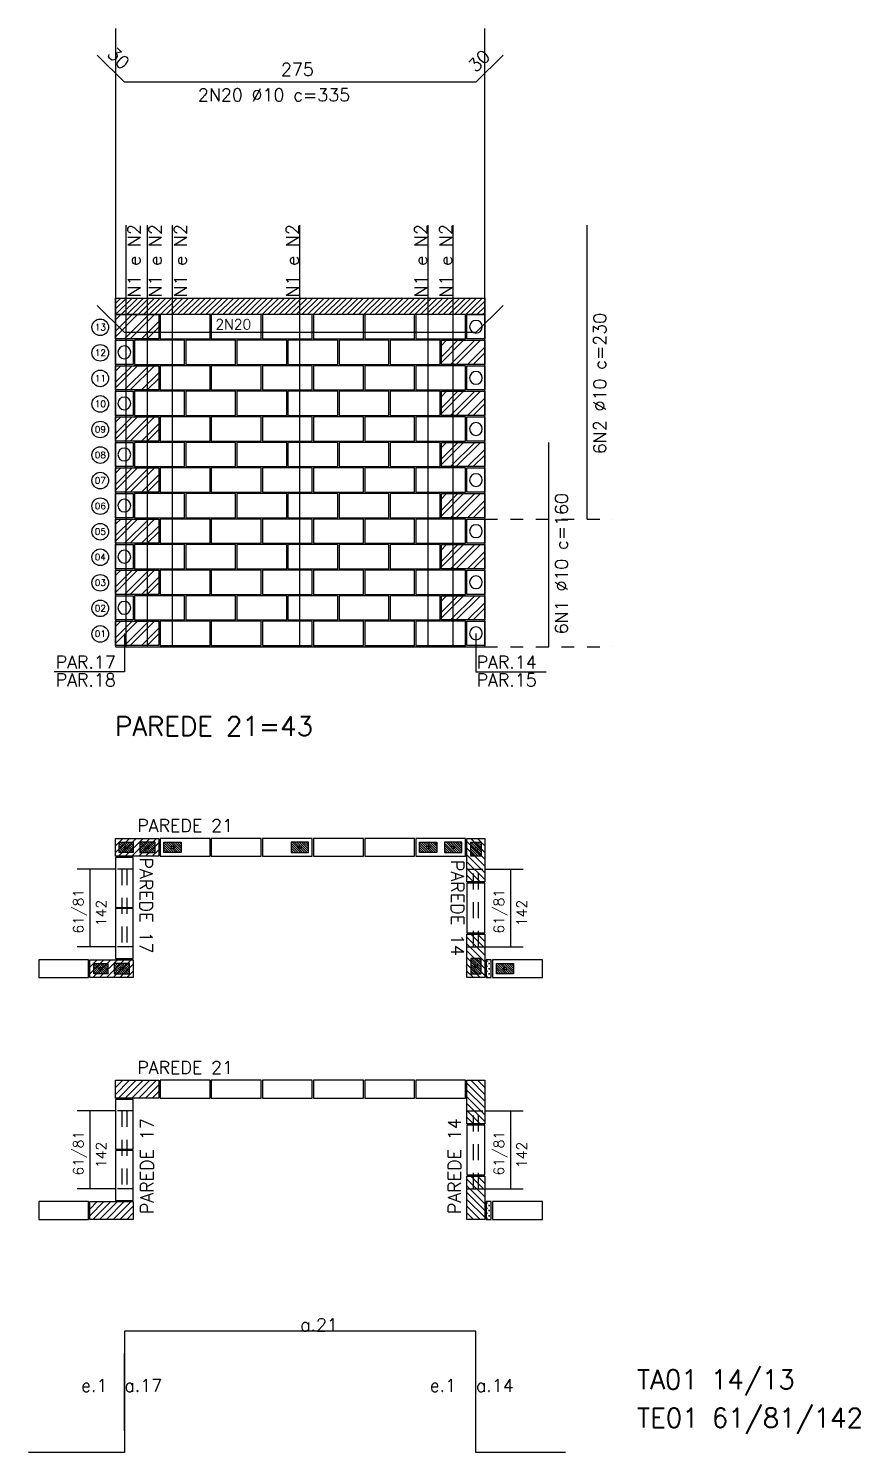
# Model space of a CAD drawing. Header units: metres. Extents: x -96 to 15, y -6 to 59.
# Drawn here: x -95.54 to -89.03, y -4.26 to 6.88 of the extents above; entities that cross this region are included whole.
import ezdxf

# ---------------------------------------------------------------- set-up
doc = ezdxf.new("R2010")
doc.units = ezdxf.units.M
doc.header["$LTSCALE"] = 0.5
doc.header["$MEASUREMENT"] = 0
doc.linetypes.add('CENTER', pattern=[2, 1.25, -0.25, 0.25, -0.25])
doc.linetypes.add('HIDDEN', pattern=[0.375, 0.25, -0.125])
for name, color, linetype in [('ALV01', 2, 'CONTINUOUS'), ('AUX00', 7, 'CONTINUOUS'), ('AUX01', 1, 'CONTINUOUS'), ('B04', 6, 'CONTINUOUS'), ('B34', 150, 'CONTINUOUS'), ('B34C', 160, 'CONTINUOUS'), ('B39', 2, 'CONTINUOUS'), ('B39C', 5, 'CONTINUOUS'), ('BLOCO-E14', 2, 'CONTINUOUS'), ('BLOCO-I', 3, 'CONTINUOUS'), ('BLOCOPERP', 2, 'CONTINUOUS'), ('EIX01', 1, 'CENTER'), ('ESQ01', 5, 'CONTINUOUS'), ('ESQUADRIAS', 5, 'HIDDEN'), ('FERRO_CANALETA', 4, 'CONTINUOUS'), ('FERRO_GROUTE', 4, 'CONTINUOUS'), ('GROUTE01', 6, 'CONTINUOUS'), ('H34', 9, 'CONTINUOUS'), ('HATCHLAJE', 251, 'HIDDEN'), ('HATCHPIL', 7, 'CONTINUOUS'), ('TXPR02', 3, 'CONTINUOUS'), ('TXT02', 2, 'CONTINUOUS'), ('TXT05', 4, 'CONTINUOUS'), ('VIG02', 3, 'CONTINUOUS')]:
    doc.layers.add(name, color=color, linetype=linetype)
doc.styles.add('ROMANS', font='romans.shx')
doc.styles.add('SIMPLEX', font='SIMPLEX')
pattern_1 = [(315, (-517.220246, -0.23816), (0.00883883476, 0.00883883476), [])]

# ---------------------------------------------------------------- blocks, each defined once
blk = doc.blocks.new('A$C57CC6AC6')
at = {"layer": 'BLOCOPERP'}
blk.add_lwpolyline([(0, 0.19), (0, 0), (0.14, 0), (0.14, 0.19)], close=True, dxfattribs=at)
blk.add_circle((0.07, 0.095), 0.05, dxfattribs=at)

msp = doc.modelspace()

# ---------------------------------------------------------------- hatches: boundary and pattern name
at = {"layer": 'B04'}
h = msp.add_hatch(dxfattribs=at)
h.set_pattern_fill('CROSS', scale=0.08, angle=90, style=0)
h.set_pattern_definition([(360, (-206.662368, -94.156375), (0.02, 0.02), [0.01, -0.03]), (90, (-206.657368, -94.161375), (-0.02, 0.02), [0.01, -0.03])])
h.paths.add_polyline_path([(-91.9624, -0.4064), (-91.9624, -0.5464), (-91.9224, -0.5464), (-91.9224, -0.4064)])
h = msp.add_hatch(dxfattribs=at)
h.set_pattern_fill('CROSS', scale=0.08, angle=90, style=0)
h.set_pattern_definition([(360, (-206.662368, -96.050176), (0.02, 0.02), [0.01, -0.03]), (90, (-206.657368, -96.055176), (-0.02, 0.02), [0.01, -0.03])])
h.paths.add_polyline_path([(-91.9624, -2.3002), (-91.9624, -2.4402), (-91.9224, -2.4402), (-91.9224, -2.3002)])
at = {"layer": 'B34'}
h = msp.add_hatch(dxfattribs=at)
h.set_pattern_fill('ANSI31', scale=0.3, style=0)
h.set_pattern_definition([(45, (-196.402155, -14.23864), (-0.026516504, 0.026516504), [])])
h.paths.add_polyline_path([(-94.5224, 0.5436), (-94.5224, 0.4036), (-94.8624, 0.4036), (-94.8624, 0.5436)])
h = msp.add_hatch(dxfattribs=at)
h.set_pattern_fill('ANSI31', scale=0.3, angle=270, style=0)
h.set_pattern_definition([(315, (-106.754633, 102.08341), (0.026516504, 0.026516504), [])])
h.paths.add_polyline_path([(-91.9724, 0.2036), (-92.1124, 0.2036), (-92.1124, 0.5436), (-91.9724, 0.5436)])
h = msp.add_hatch(dxfattribs=at)
h.set_pattern_fill('ANSI31', scale=0.3, angle=270, style=0)
h.set_pattern_definition([(315, (-106.754633, 101.33341), (0.026516504, 0.026516504), [])])
h.paths.add_polyline_path([(-91.9724, -0.5464), (-92.1124, -0.5464), (-92.1124, -0.2064), (-91.9724, -0.2064)])
h = msp.add_hatch(dxfattribs=at)
h.set_pattern_fill('ANSI31', scale=0.3, style=0)
h.set_pattern_definition([(45, (-196.602155, -15.18864), (-0.026516504, 0.026516504), [])])
h.paths.add_polyline_path([(-94.7224, -0.4064), (-94.7224, -0.5464), (-95.0624, -0.5464), (-95.0624, -0.4064)])
h = msp.add_hatch(dxfattribs=at)
h.set_pattern_fill('ANSI31', scale=0.3, style=0)
h.set_pattern_definition([(45, (-196.402155, -16.13244), (-0.026516504, 0.026516504), [])])
h.paths.add_polyline_path([(-94.5224, -1.3502), (-94.5224, -1.4902), (-94.8624, -1.4902), (-94.8624, -1.3502)])
h = msp.add_hatch(dxfattribs=at)
h.set_pattern_fill('ANSI31', scale=0.3, angle=270, style=0)
h.set_pattern_definition([(315, (-106.754633, 100.18961), (0.026516504, 0.026516504), [])])
h.paths.add_polyline_path([(-91.9724, -1.6902), (-92.1124, -1.6902), (-92.1124, -1.3502), (-91.9724, -1.3502)])
h = msp.add_hatch(dxfattribs=at)
h.set_pattern_fill('ANSI31', scale=0.3, angle=270, style=0)
h.set_pattern_definition([(315, (-106.754633, 99.43961), (0.026516504, 0.026516504), [])])
h.paths.add_polyline_path([(-91.9724, -2.4402), (-92.1124, -2.4402), (-92.1124, -2.1002), (-91.9724, -2.1002)])
h = msp.add_hatch(dxfattribs=at)
h.set_pattern_fill('ANSI31', scale=0.3, style=0)
h.set_pattern_definition([(45, (-196.602155, -17.08244), (-0.026516504, 0.026516504), [])])
h.paths.add_polyline_path([(-94.7224, -2.3002), (-94.7224, -2.4402), (-95.0624, -2.4402), (-95.0624, -2.3002)])
at = {"layer": 'H34'}
h = msp.add_hatch(dxfattribs=at)
h.set_pattern_fill('ANSI32', color=256, scale=0.25, style=0)
h.set_pattern_definition([(45, (44.00583, -99.64168), (-0.06629126, 0.06629126), []), (45, (44.05003, -99.64168), (-0.06629126, 0.06629126), [])])
h.paths.add_polyline_path([(-94.8624, 4.6436), (-94.8624, 4.4536), (-94.5224, 4.4536), (-94.5224, 4.6436)])
h = msp.add_hatch(dxfattribs=at)
h.set_pattern_fill('ANSI32', color=256, scale=0.25, style=0)
h.set_pattern_definition([(45, (46.55583, -99.84168), (-0.06629126, 0.06629126), []), (45, (46.60003, -99.84168), (-0.06629126, 0.06629126), [])])
h.paths.add_polyline_path([(-92.3124, 4.4436), (-92.3124, 4.2536), (-91.9724, 4.2536), (-91.9724, 4.4436)])
h = msp.add_hatch(dxfattribs=at)
h.set_pattern_fill('ANSI32', color=256, scale=0.25, style=0)
h.set_pattern_definition([(45, (44.00583, -100.04168), (-0.06629126, 0.06629126), []), (45, (44.05003, -100.04168), (-0.06629126, 0.06629126), [])])
h.paths.add_polyline_path([(-94.8624, 4.2436), (-94.8624, 4.0536), (-94.5224, 4.0536), (-94.5224, 4.2436)])
h = msp.add_hatch(dxfattribs=at)
h.set_pattern_fill('ANSI32', color=256, scale=0.25, style=0)
h.set_pattern_definition([(45, (46.55583, -100.24168), (-0.06629126, 0.06629126), []), (45, (46.60003, -100.24168), (-0.06629126, 0.06629126), [])])
h.paths.add_polyline_path([(-92.3124, 4.0436), (-92.3124, 3.8536), (-91.9724, 3.8536), (-91.9724, 4.0436)])
h = msp.add_hatch(dxfattribs=at)
h.set_pattern_fill('ANSI32', color=256, scale=0.25, style=0)
h.set_pattern_definition([(45, (44.00583, -100.44168), (-0.06629126, 0.06629126), []), (45, (44.05003, -100.44168), (-0.06629126, 0.06629126), [])])
h.paths.add_polyline_path([(-94.8624, 3.8436), (-94.8624, 3.6536), (-94.5224, 3.6536), (-94.5224, 3.8436)])
h = msp.add_hatch(dxfattribs=at)
h.set_pattern_fill('ANSI32', color=256, scale=0.25, style=0)
h.set_pattern_definition([(45, (46.55583, -100.64168), (-0.06629126, 0.06629126), []), (45, (46.60003, -100.64168), (-0.06629126, 0.06629126), [])])
h.paths.add_polyline_path([(-92.3124, 3.6436), (-92.3124, 3.4536), (-91.9724, 3.4536), (-91.9724, 3.6436)])
h = msp.add_hatch(dxfattribs=at)
h.set_pattern_fill('ANSI32', color=256, scale=0.25, style=0)
h.set_pattern_definition([(45, (44.00583, -100.84168), (-0.06629126, 0.06629126), []), (45, (44.05003, -100.84168), (-0.06629126, 0.06629126), [])])
h.paths.add_polyline_path([(-94.8624, 3.4436), (-94.8624, 3.2536), (-94.5224, 3.2536), (-94.5224, 3.4436)])
h = msp.add_hatch(dxfattribs=at)
h.set_pattern_fill('ANSI32', color=256, scale=0.25, style=0)
h.set_pattern_definition([(45, (46.55583, -101.04168), (-0.06629126, 0.06629126), []), (45, (46.60003, -101.04168), (-0.06629126, 0.06629126), [])])
h.paths.add_polyline_path([(-92.3124, 3.2436), (-92.3124, 3.0536), (-91.9724, 3.0536), (-91.9724, 3.2436)])
h = msp.add_hatch(dxfattribs=at)
h.set_pattern_fill('ANSI32', color=256, scale=0.25, style=0)
h.set_pattern_definition([(45, (44.00583, -101.24168), (-0.06629126, 0.06629126), []), (45, (44.05003, -101.24168), (-0.06629126, 0.06629126), [])])
h.paths.add_polyline_path([(-94.8624, 3.0436), (-94.8624, 2.8536), (-94.5224, 2.8536), (-94.5224, 3.0436)])
h = msp.add_hatch(dxfattribs=at)
h.set_pattern_fill('ANSI32', color=256, scale=0.25, style=0)
h.set_pattern_definition([(45, (46.55583, -101.44168), (-0.06629126, 0.06629126), []), (45, (46.60003, -101.44168), (-0.06629126, 0.06629126), [])])
h.paths.add_polyline_path([(-92.3124, 2.8436), (-92.3124, 2.6536), (-91.9724, 2.6536), (-91.9724, 2.8436)])
h = msp.add_hatch(dxfattribs=at)
h.set_pattern_fill('ANSI32', color=256, scale=0.25, style=0)
h.set_pattern_definition([(45, (44.00583, -101.64168), (-0.06629126, 0.06629126), []), (45, (44.05003, -101.64168), (-0.06629126, 0.06629126), [])])
h.paths.add_polyline_path([(-94.8624, 2.6436), (-94.8624, 2.4536), (-94.5224, 2.4536), (-94.5224, 2.6436)])
h = msp.add_hatch(dxfattribs=at)
h.set_pattern_fill('ANSI32', color=256, scale=0.25, style=0)
h.set_pattern_definition([(45, (46.55583, -101.84168), (-0.06629126, 0.06629126), []), (45, (46.60003, -101.84168), (-0.06629126, 0.06629126), [])])
h.paths.add_polyline_path([(-92.3124, 2.4436), (-92.3124, 2.2536), (-91.9724, 2.2536), (-91.9724, 2.4436)])
h = msp.add_hatch(dxfattribs=at)
h.set_pattern_fill('ANSI32', color=256, scale=0.25, style=0)
h.set_pattern_definition([(45, (44.00583, -102.04168), (-0.06629126, 0.06629126), []), (45, (44.05003, -102.04168), (-0.06629126, 0.06629126), [])])
h.paths.add_polyline_path([(-94.8624, 2.2436), (-94.8624, 2.0536), (-94.5224, 2.0536), (-94.5224, 2.2436)])
at = {"layer": 'HATCHLAJE', "linetype": 'Continuous'}
h = msp.add_hatch(dxfattribs=at)
h.set_pattern_fill('ANSI31', color=256, scale=0.25, style=0)
h.set_pattern_definition([(45, (-94.86237, 4.643625), (-0.0220971, 0.0220971), [])])
h.paths.add_polyline_path([(-91.9724, 4.6436), (-94.8624, 4.6436), (-94.8624, 4.7736), (-91.9724, 4.7736)])
at = {"layer": 'HATCHPIL'}
h = msp.add_hatch(dxfattribs=at)
h.set_pattern_fill('ANSI31', color=256, scale=0.1, angle=-90, style=0)
h.set_pattern_definition(pattern_1)
h.paths.add_polyline_path([(-94.7224, 0.4336), (-94.8324, 0.4336), (-94.8324, 0.5136), (-94.7224, 0.5136)])
h = msp.add_hatch(dxfattribs=at)
h.set_pattern_fill('ANSI31', color=256, scale=0.1, angle=-90, style=0)
h.set_pattern_definition(pattern_1)
h.paths.add_polyline_path([(-94.6724, 0.5136), (-94.6724, 0.4336), (-94.5524, 0.4336), (-94.5524, 0.5136)])
h = msp.add_hatch(dxfattribs=at)
h.set_pattern_fill('ANSI31', color=256, scale=0.1, angle=-90, style=0)
h.set_pattern_definition(pattern_1)
h.paths.add_polyline_path([(-94.3474, 0.4336), (-94.4824, 0.4336), (-94.4824, 0.5136), (-94.3474, 0.5136)])
h = msp.add_hatch(dxfattribs=at)
h.set_pattern_fill('ANSI31', color=256, scale=0.1, angle=-90, style=0)
h.set_pattern_definition(pattern_1)
h.paths.add_polyline_path([(-93.4874, 0.5136), (-93.4874, 0.4336), (-93.3524, 0.4336), (-93.3524, 0.5136)])
h = msp.add_hatch(dxfattribs=at)
h.set_pattern_fill('ANSI31', color=256, scale=0.1, angle=-90, style=0)
h.set_pattern_definition(pattern_1)
h.paths.add_polyline_path([(-92.3474, 0.4336), (-92.4824, 0.4336), (-92.4824, 0.5136), (-92.3474, 0.5136)])
h = msp.add_hatch(dxfattribs=at)
h.set_pattern_fill('ANSI31', color=256, scale=0.1, angle=-90, style=0)
h.set_pattern_definition(pattern_1)
h.paths.add_polyline_path([(-92.2874, 0.5136), (-92.2874, 0.4336), (-92.1524, 0.4336), (-92.1524, 0.5136)])
h = msp.add_hatch(dxfattribs=at)
h.set_pattern_fill('ANSI31', color=256, scale=0.1, angle=-90, style=0)
h.set_pattern_definition(pattern_1)
h.paths.add_polyline_path([(-92.0824, 0.4036), (-92.0824, 0.5136), (-92.0024, 0.5136), (-92.0024, 0.4036)])
h = msp.add_hatch(dxfattribs=at)
h.set_pattern_fill('ANSI31', color=256, scale=0.1, angle=-90, style=0)
h.set_pattern_definition(pattern_1)
h.paths.add_polyline_path([(-94.9224, -0.5164), (-95.0324, -0.5164), (-95.0324, -0.4364), (-94.9224, -0.4364)])
h = msp.add_hatch(dxfattribs=at)
h.set_pattern_fill('ANSI31', color=256, scale=0.1, angle=-90, style=0)
h.set_pattern_definition(pattern_1)
h.paths.add_polyline_path([(-94.8724, -0.4364), (-94.8724, -0.5164), (-94.7524, -0.5164), (-94.7524, -0.4364)])
h = msp.add_hatch(dxfattribs=at)
h.set_pattern_fill('ANSI31', color=256, scale=0.1, angle=-90, style=0)
h.set_pattern_definition(pattern_1)
h.paths.add_polyline_path([(-92.0024, -0.3964), (-92.0824, -0.3964), (-92.0824, -0.5164), (-92.0024, -0.5164)])
h = msp.add_hatch(dxfattribs=at)
h.set_pattern_fill('ANSI31', color=256, scale=0.1, angle=-90, style=0)
h.set_pattern_definition(pattern_1)
h.paths.add_polyline_path([(-91.7474, -0.5164), (-91.8824, -0.5164), (-91.8824, -0.4364), (-91.7474, -0.4364)])

# ---------------------------------------------------------------- linework, layer by layer
at = {"layer": 'ALV01'}
for p, q in [((-92.0424, -3.314), (-94.7924, -3.314)), ((-94.7924, -3.314), (-94.7924, -4.264)), ((-92.0424, -4.264), (-92.0424, -3.314)), ((-94.7924, -4.264), (-95.5424, -4.264)), ((-91.3424, -4.264), (-92.0424, -4.264))]:
    msp.add_line(p, q, dxfattribs=at)
at = {"layer": 'AUX00'}
for centre in [(-94.9808, 4.5443), (-94.9808, 4.3443), (-94.9808, 4.1443), (-94.9808, 3.9443), (-94.9808, 3.7443), (-94.9808, 3.5443), (-94.9808, 3.3443), (-94.9808, 3.1443), (-94.9808, 2.9443), (-94.9808, 2.7443), (-94.9808, 2.5443), (-94.9808, 2.3443), (-94.9808, 2.1443)]:
    msp.add_circle(centre, 0.065, dxfattribs=at)
at = {"layer": 'AUX01'}
for p, q in [((-94.8624, 0.3036), (-95.1624, 0.3036)), ((-95.0624, 0.3036), (-95.0624, -0.3064)), ((-91.9724, 0.3036), (-91.6724, 0.3036)), ((-91.7724, 0.3036), (-91.7724, -0.3064)), ((-94.8624, -0.3064), (-95.1624, -0.3064)), ((-91.9724, -0.3064), (-91.6724, -0.3064)), ((-94.8624, -1.5902), (-95.1624, -1.5902)), ((-95.0624, -1.5902), (-95.0624, -2.2002)), ((-91.9724, -1.5902), (-91.6724, -1.5902)), ((-91.7724, -1.5902), (-91.7724, -2.2002)), ((-94.8624, -2.2002), (-95.1624, -2.2002)), ((-91.9724, -2.2002), (-91.6724, -2.2002))]:
    msp.add_line(p, q, dxfattribs=at)
for points in [[(-94.8624, 6.8836), (-94.8624, 2.0436), (-91.9724, 2.0436), (-91.9724, 6.8836)], [(-94.7924, 2.1486), (-94.7924, 1.8486), (-95.3424, 1.8486)], [(-92.0424, 2.1486), (-92.0424, 1.8486), (-91.4924, 1.8486)]]:
    msp.add_lwpolyline(points, dxfattribs=at)
at = {"layer": 'B34'}
for points in [[(-91.9724, 4.2536), (-92.3124, 4.2536), (-92.3124, 4.4436), (-91.9724, 4.4436)], [(-94.5224, 4.0536), (-94.8624, 4.0536), (-94.8624, 4.2436), (-94.5224, 4.2436)], [(-91.9724, 3.8536), (-92.3124, 3.8536), (-92.3124, 4.0436), (-91.9724, 4.0436)], [(-94.5224, 3.6536), (-94.8624, 3.6536), (-94.8624, 3.8436), (-94.5224, 3.8436)], [(-91.9724, 3.4536), (-92.3124, 3.4536), (-92.3124, 3.6436), (-91.9724, 3.6436)], [(-94.5224, 3.2536), (-94.8624, 3.2536), (-94.8624, 3.4436), (-94.5224, 3.4436)], [(-91.9724, 3.0536), (-92.3124, 3.0536), (-92.3124, 3.2436), (-91.9724, 3.2436)], [(-94.5224, 2.8536), (-94.8624, 2.8536), (-94.8624, 3.0436), (-94.5224, 3.0436)], [(-91.9724, 2.6536), (-92.3124, 2.6536), (-92.3124, 2.8436), (-91.9724, 2.8436)], [(-94.5224, 2.4536), (-94.8624, 2.4536), (-94.8624, 2.6436), (-94.5224, 2.6436)], [(-91.9724, 2.2536), (-92.3124, 2.2536), (-92.3124, 2.4436), (-91.9724, 2.4436)], [(-94.5224, 2.0536), (-94.8624, 2.0536), (-94.8624, 2.2436), (-94.5224, 2.2436)], [(-94.5224, -1.4902), (-94.8624, -1.4902), (-94.8624, -1.3502), (-94.5224, -1.3502)], [(-92.1124, -1.6902), (-92.1124, -1.3502), (-91.9724, -1.3502), (-91.9724, -1.6902)], [(-92.1124, -2.4402), (-92.1124, -2.1002), (-91.9724, -2.1002), (-91.9724, -2.4402)], [(-94.7224, -2.4402), (-95.0624, -2.4402), (-95.0624, -2.3002), (-94.7224, -2.3002)]]:
    msp.add_lwpolyline(points, close=True, dxfattribs=at)
at = {"layer": 'B34C'}
msp.add_lwpolyline([(-94.5224, 4.4536), (-94.8624, 4.4536), (-94.8624, 4.6436), (-94.5224, 4.6436)], close=True, dxfattribs=at)
at = {"layer": 'B39'}
for points in [[(-94.7124, 4.2536), (-94.3224, 4.2536), (-94.3224, 4.4436), (-94.7124, 4.4436)], [(-94.3124, 4.2536), (-93.9224, 4.2536), (-93.9224, 4.4436), (-94.3124, 4.4436)], [(-93.9124, 4.2536), (-93.5224, 4.2536), (-93.5224, 4.4436), (-93.9124, 4.4436)], [(-93.5124, 4.2536), (-93.1224, 4.2536), (-93.1224, 4.4436), (-93.5124, 4.4436)], [(-93.1124, 4.2536), (-92.7224, 4.2536), (-92.7224, 4.4436), (-93.1124, 4.4436)], [(-92.7124, 4.2536), (-92.3224, 4.2536), (-92.3224, 4.4436), (-92.7124, 4.4436)], [(-94.5124, 4.0536), (-94.1224, 4.0536), (-94.1224, 4.2436), (-94.5124, 4.2436)], [(-94.1124, 4.0536), (-93.7224, 4.0536), (-93.7224, 4.2436), (-94.1124, 4.2436)], [(-93.7124, 4.0536), (-93.3224, 4.0536), (-93.3224, 4.2436), (-93.7124, 4.2436)], [(-93.3124, 4.0536), (-92.9224, 4.0536), (-92.9224, 4.2436), (-93.3124, 4.2436)], [(-92.9124, 4.0536), (-92.5224, 4.0536), (-92.5224, 4.2436), (-92.9124, 4.2436)], [(-92.5124, 4.0536), (-92.1224, 4.0536), (-92.1224, 4.2436), (-92.5124, 4.2436)], [(-94.7124, 3.8536), (-94.3224, 3.8536), (-94.3224, 4.0436), (-94.7124, 4.0436)], [(-94.3124, 3.8536), (-93.9224, 3.8536), (-93.9224, 4.0436), (-94.3124, 4.0436)], [(-93.9124, 3.8536), (-93.5224, 3.8536), (-93.5224, 4.0436), (-93.9124, 4.0436)], [(-93.5124, 3.8536), (-93.1224, 3.8536), (-93.1224, 4.0436), (-93.5124, 4.0436)], [(-93.1124, 3.8536), (-92.7224, 3.8536), (-92.7224, 4.0436), (-93.1124, 4.0436)], [(-92.7124, 3.8536), (-92.3224, 3.8536), (-92.3224, 4.0436), (-92.7124, 4.0436)], [(-94.5124, 3.6536), (-94.1224, 3.6536), (-94.1224, 3.8436), (-94.5124, 3.8436)], [(-94.1124, 3.6536), (-93.7224, 3.6536), (-93.7224, 3.8436), (-94.1124, 3.8436)], [(-93.7124, 3.6536), (-93.3224, 3.6536), (-93.3224, 3.8436), (-93.7124, 3.8436)], [(-93.3124, 3.6536), (-92.9224, 3.6536), (-92.9224, 3.8436), (-93.3124, 3.8436)], [(-92.9124, 3.6536), (-92.5224, 3.6536), (-92.5224, 3.8436), (-92.9124, 3.8436)], [(-92.5124, 3.6536), (-92.1224, 3.6536), (-92.1224, 3.8436), (-92.5124, 3.8436)], [(-94.7124, 3.4536), (-94.3224, 3.4536), (-94.3224, 3.6436), (-94.7124, 3.6436)], [(-94.3124, 3.4536), (-93.9224, 3.4536), (-93.9224, 3.6436), (-94.3124, 3.6436)], [(-93.9124, 3.4536), (-93.5224, 3.4536), (-93.5224, 3.6436), (-93.9124, 3.6436)], [(-93.5124, 3.4536), (-93.1224, 3.4536), (-93.1224, 3.6436), (-93.5124, 3.6436)], [(-93.1124, 3.4536), (-92.7224, 3.4536), (-92.7224, 3.6436), (-93.1124, 3.6436)], [(-92.7124, 3.4536), (-92.3224, 3.4536), (-92.3224, 3.6436), (-92.7124, 3.6436)], [(-94.5124, 3.2536), (-94.1224, 3.2536), (-94.1224, 3.4436), (-94.5124, 3.4436)], [(-94.1124, 3.2536), (-93.7224, 3.2536), (-93.7224, 3.4436), (-94.1124, 3.4436)], [(-93.7124, 3.2536), (-93.3224, 3.2536), (-93.3224, 3.4436), (-93.7124, 3.4436)], [(-93.3124, 3.2536), (-92.9224, 3.2536), (-92.9224, 3.4436), (-93.3124, 3.4436)], [(-92.9124, 3.2536), (-92.5224, 3.2536), (-92.5224, 3.4436), (-92.9124, 3.4436)], [(-92.5124, 3.2536), (-92.1224, 3.2536), (-92.1224, 3.4436), (-92.5124, 3.4436)], [(-94.7124, 3.0536), (-94.3224, 3.0536), (-94.3224, 3.2436), (-94.7124, 3.2436)], [(-94.3124, 3.0536), (-93.9224, 3.0536), (-93.9224, 3.2436), (-94.3124, 3.2436)], [(-93.9124, 3.0536), (-93.5224, 3.0536), (-93.5224, 3.2436), (-93.9124, 3.2436)], [(-93.5124, 3.0536), (-93.1224, 3.0536), (-93.1224, 3.2436), (-93.5124, 3.2436)], [(-93.1124, 3.0536), (-92.7224, 3.0536), (-92.7224, 3.2436), (-93.1124, 3.2436)], [(-92.7124, 3.0536), (-92.3224, 3.0536), (-92.3224, 3.2436), (-92.7124, 3.2436)], [(-94.5124, 2.8536), (-94.1224, 2.8536), (-94.1224, 3.0436), (-94.5124, 3.0436)], [(-94.1124, 2.8536), (-93.7224, 2.8536), (-93.7224, 3.0436), (-94.1124, 3.0436)], [(-93.7124, 2.8536), (-93.3224, 2.8536), (-93.3224, 3.0436), (-93.7124, 3.0436)], [(-93.3124, 2.8536), (-92.9224, 2.8536), (-92.9224, 3.0436), (-93.3124, 3.0436)], [(-92.9124, 2.8536), (-92.5224, 2.8536), (-92.5224, 3.0436), (-92.9124, 3.0436)], [(-92.5124, 2.8536), (-92.1224, 2.8536), (-92.1224, 3.0436), (-92.5124, 3.0436)], [(-94.7124, 2.6536), (-94.3224, 2.6536), (-94.3224, 2.8436), (-94.7124, 2.8436)], [(-94.3124, 2.6536), (-93.9224, 2.6536), (-93.9224, 2.8436), (-94.3124, 2.8436)], [(-93.9124, 2.6536), (-93.5224, 2.6536), (-93.5224, 2.8436), (-93.9124, 2.8436)], [(-93.5124, 2.6536), (-93.1224, 2.6536), (-93.1224, 2.8436), (-93.5124, 2.8436)], [(-93.1124, 2.6536), (-92.7224, 2.6536), (-92.7224, 2.8436), (-93.1124, 2.8436)], [(-92.7124, 2.6536), (-92.3224, 2.6536), (-92.3224, 2.8436), (-92.7124, 2.8436)], [(-94.5124, 2.4536), (-94.1224, 2.4536), (-94.1224, 2.6436), (-94.5124, 2.6436)], [(-94.1124, 2.4536), (-93.7224, 2.4536), (-93.7224, 2.6436), (-94.1124, 2.6436)], [(-93.7124, 2.4536), (-93.3224, 2.4536), (-93.3224, 2.6436), (-93.7124, 2.6436)], [(-93.3124, 2.4536), (-92.9224, 2.4536), (-92.9224, 2.6436), (-93.3124, 2.6436)], [(-92.9124, 2.4536), (-92.5224, 2.4536), (-92.5224, 2.6436), (-92.9124, 2.6436)], [(-92.5124, 2.4536), (-92.1224, 2.4536), (-92.1224, 2.6436), (-92.5124, 2.6436)], [(-94.7124, 2.2536), (-94.3224, 2.2536), (-94.3224, 2.4436), (-94.7124, 2.4436)], [(-94.3124, 2.2536), (-93.9224, 2.2536), (-93.9224, 2.4436), (-94.3124, 2.4436)], [(-93.9124, 2.2536), (-93.5224, 2.2536), (-93.5224, 2.4436), (-93.9124, 2.4436)], [(-93.5124, 2.2536), (-93.1224, 2.2536), (-93.1224, 2.4436), (-93.5124, 2.4436)], [(-93.1124, 2.2536), (-92.7224, 2.2536), (-92.7224, 2.4436), (-93.1124, 2.4436)], [(-92.7124, 2.2536), (-92.3224, 2.2536), (-92.3224, 2.4436), (-92.7124, 2.4436)], [(-94.5124, 2.0536), (-94.1224, 2.0536), (-94.1224, 2.2436), (-94.5124, 2.2436)], [(-94.1124, 2.0536), (-93.7224, 2.0536), (-93.7224, 2.2436), (-94.1124, 2.2436)], [(-93.7124, 2.0536), (-93.3224, 2.0536), (-93.3224, 2.2436), (-93.7124, 2.2436)], [(-93.3124, 2.0536), (-92.9224, 2.0536), (-92.9224, 2.2436), (-93.3124, 2.2436)], [(-92.9124, 2.0536), (-92.5224, 2.0536), (-92.5224, 2.2436), (-92.9124, 2.2436)], [(-92.5124, 2.0536), (-92.1224, 2.0536), (-92.1224, 2.2436), (-92.5124, 2.2436)]]:
    msp.add_lwpolyline(points, close=True, dxfattribs=at)
at = {"layer": 'B39C'}
for points in [[(-94.5124, 4.4536), (-94.1224, 4.4536), (-94.1224, 4.6436), (-94.5124, 4.6436)], [(-94.1124, 4.4536), (-93.7224, 4.4536), (-93.7224, 4.6436), (-94.1124, 4.6436)], [(-93.7124, 4.4536), (-93.3224, 4.4536), (-93.3224, 4.6436), (-93.7124, 4.6436)], [(-93.3124, 4.4536), (-92.9224, 4.4536), (-92.9224, 4.6436), (-93.3124, 4.6436)], [(-92.9124, 4.4536), (-92.5224, 4.4536), (-92.5224, 4.6436), (-92.9124, 4.6436)], [(-92.5124, 4.4536), (-92.1224, 4.4536), (-92.1224, 4.6436), (-92.5124, 4.6436)]]:
    msp.add_lwpolyline(points, close=True, dxfattribs=at)
at = {"layer": 'BLOCO-E14'}
for points in [[(-94.5224, 0.4036), (-94.8624, 0.4036), (-94.8624, 0.5436), (-94.5224, 0.5436)], [(-94.5124, 0.4036), (-94.1224, 0.4036), (-94.1224, 0.5436), (-94.5124, 0.5436)], [(-94.1124, 0.4036), (-93.7224, 0.4036), (-93.7224, 0.5436), (-94.1124, 0.5436)], [(-93.7124, 0.4036), (-93.3224, 0.4036), (-93.3224, 0.5436), (-93.7124, 0.5436)], [(-93.3124, 0.4036), (-92.9224, 0.4036), (-92.9224, 0.5436), (-93.3124, 0.5436)], [(-92.9124, 0.4036), (-92.5224, 0.4036), (-92.5224, 0.5436), (-92.9124, 0.5436)], [(-92.5124, 0.4036), (-92.1224, 0.4036), (-92.1224, 0.5436), (-92.5124, 0.5436)], [(-92.1124, 0.2036), (-92.1124, 0.5436), (-91.9724, 0.5436), (-91.9724, 0.2036)], [(-94.7224, 0.0036), (-94.7224, 0.3936), (-94.8624, 0.3936), (-94.8624, 0.0036)], [(-91.9724, -0.1964), (-91.9724, 0.1936), (-92.1124, 0.1936), (-92.1124, -0.1964)], [(-94.7224, -0.3964), (-94.7224, -0.0064), (-94.8624, -0.0064), (-94.8624, -0.3964)], [(-92.1124, -0.5464), (-92.1124, -0.2064), (-91.9724, -0.2064), (-91.9724, -0.5464)], [(-95.4624, -0.5464), (-95.0724, -0.5464), (-95.0724, -0.4064), (-95.4624, -0.4064)], [(-94.7224, -0.5464), (-95.0624, -0.5464), (-95.0624, -0.4064), (-94.7224, -0.4064)], [(-91.9624, -0.4064), (-91.9624, -0.5464), (-91.9224, -0.5464), (-91.9224, -0.4064)], [(-91.9124, -0.5464), (-91.5224, -0.5464), (-91.5224, -0.4064), (-91.9124, -0.4064)], [(-94.5124, -1.4902), (-94.1224, -1.4902), (-94.1224, -1.3502), (-94.5124, -1.3502)], [(-94.1124, -1.4902), (-93.7224, -1.4902), (-93.7224, -1.3502), (-94.1124, -1.3502)], [(-93.7124, -1.4902), (-93.3224, -1.4902), (-93.3224, -1.3502), (-93.7124, -1.3502)], [(-93.3124, -1.4902), (-92.9224, -1.4902), (-92.9224, -1.3502), (-93.3124, -1.3502)], [(-92.9124, -1.4902), (-92.5224, -1.4902), (-92.5224, -1.3502), (-92.9124, -1.3502)], [(-92.5124, -1.4902), (-92.1224, -1.4902), (-92.1224, -1.3502), (-92.5124, -1.3502)], [(-94.7224, -1.8902), (-94.7224, -1.5002), (-94.8624, -1.5002), (-94.8624, -1.8902)], [(-91.9724, -2.0902), (-91.9724, -1.7002), (-92.1124, -1.7002), (-92.1124, -2.0902)], [(-94.7224, -2.2902), (-94.7224, -1.9002), (-94.8624, -1.9002), (-94.8624, -2.2902)], [(-95.4624, -2.4402), (-95.0724, -2.4402), (-95.0724, -2.3002), (-95.4624, -2.3002)], [(-91.9624, -2.3002), (-91.9624, -2.4402), (-91.9224, -2.4402), (-91.9224, -2.3002)], [(-91.9124, -2.4402), (-91.5224, -2.4402), (-91.5224, -2.3002), (-91.9124, -2.3002)]]:
    msp.add_lwpolyline(points, close=True, dxfattribs=at)
at = {"layer": 'BLOCO-I'}
for points in [[(-94.7224, 0.4336), (-94.8324, 0.4336), (-94.8324, 0.5136), (-94.7224, 0.5136)], [(-94.6724, 0.5136), (-94.6724, 0.4336), (-94.5524, 0.4336), (-94.5524, 0.5136)], [(-94.3474, 0.4336), (-94.4824, 0.4336), (-94.4824, 0.5136), (-94.3474, 0.5136)], [(-93.4874, 0.5136), (-93.4874, 0.4336), (-93.3524, 0.4336), (-93.3524, 0.5136)], [(-92.3474, 0.4336), (-92.4824, 0.4336), (-92.4824, 0.5136), (-92.3474, 0.5136)], [(-92.2874, 0.5136), (-92.2874, 0.4336), (-92.1524, 0.4336), (-92.1524, 0.5136)], [(-92.0824, 0.4036), (-92.0824, 0.5136), (-92.0024, 0.5136), (-92.0024, 0.4036)], [(-94.9224, -0.5164), (-95.0324, -0.5164), (-95.0324, -0.4364), (-94.9224, -0.4364)], [(-94.8724, -0.4364), (-94.8724, -0.5164), (-94.7524, -0.5164), (-94.7524, -0.4364)], [(-92.0024, -0.3964), (-92.0824, -0.3964), (-92.0824, -0.5164), (-92.0024, -0.5164)], [(-91.7474, -0.5164), (-91.8824, -0.5164), (-91.8824, -0.4364), (-91.7474, -0.4364)]]:
    msp.add_lwpolyline(points, close=True, dxfattribs=at)
at = {"layer": 'EIX01', "linetype": 'HIDDEN', "ltscale": 0.5}
for p, q in [((-91.9724, 3.0436), (-90.9724, 3.0436)), ((-91.9724, 2.0436), (-90.9724, 2.0436))]:
    msp.add_line(p, q, dxfattribs=at)
at = {"layer": 'ESQ01'}
for points in [[(-94.7924, -4.094), (-94.7924, -3.484)], [(-92.0424, -4.094), (-92.0424, -3.484)]]:
    msp.add_lwpolyline(points, dxfattribs=at)
at = {"layer": 'ESQUADRIAS'}
for p, q in [((-94.7224, 0.3036), (-94.8624, 0.3036)), ((-94.8124, 0.3036), (-94.8124, -0.3064)), ((-94.7724, 0.3036), (-94.7724, -0.3064)), ((-92.1124, 0.3036), (-91.9724, 0.3036)), ((-92.0624, -0.3064), (-92.0624, 0.3036)), ((-92.0224, -0.3064), (-92.0224, 0.3036)), ((-94.7224, -0.3064), (-94.8624, -0.3064)), ((-92.1124, -0.3064), (-91.9724, -0.3064)), ((-94.7224, -1.5902), (-94.8624, -1.5902)), ((-94.8124, -1.5902), (-94.8124, -2.2002)), ((-94.7724, -1.5902), (-94.7724, -2.2002)), ((-92.1124, -1.5902), (-91.9724, -1.5902)), ((-92.0624, -2.2002), (-92.0624, -1.5902)), ((-92.0224, -2.2002), (-92.0224, -1.5902)), ((-94.7224, -2.2002), (-94.8624, -2.2002)), ((-92.1124, -2.2002), (-91.9724, -2.2002))]:
    msp.add_line(p, q, dxfattribs=at)
at = {"layer": 'FERRO_CANALETA'}
for points in [[(-91.8302, 6.6758), (-92.0424, 6.4636), (-94.7924, 6.4636), (-95.0045, 6.6758)], [(-91.8302, 4.7158), (-92.0424, 4.5036), (-94.7924, 4.5036), (-95.0045, 4.7158)]]:
    msp.add_lwpolyline(points, dxfattribs=at)
at = {"layer": 'FERRO_GROUTE'}
for p, q in [((-94.7774, 2.0436), (-94.7774, 5.3436)), ((-94.6124, 2.0436), (-94.6124, 5.3436)), ((-94.4149, 2.0436), (-94.4149, 5.3436)), ((-93.4199, 2.0436), (-93.4199, 5.3436)), ((-92.4149, 2.0436), (-92.4149, 5.3436)), ((-92.2199, 2.0436), (-92.2199, 5.3436)), ((-91.1724, 3.0436), (-91.1724, 5.3436)), ((-91.4724, 2.0436), (-91.4724, 3.6436))]:
    msp.add_line(p, q, dxfattribs=at)
at = {"layer": 'GROUTE01'}
for centre in [(-94.7774, 0.4736), (-94.6124, 0.4736), (-94.4149, 0.4736), (-93.4199, 0.4736), (-92.4149, 0.4736), (-92.2199, 0.4736), (-92.0424, 0.4586), (-92.0424, -0.4564), (-94.9774, -0.4764), (-94.8124, -0.4764), (-91.8149, -0.4764)]:
    msp.add_circle(centre, 0.0125, dxfattribs=at)
at = {"layer": 'VIG02'}
msp.add_lwpolyline([(-91.9724, 4.6436), (-94.8624, 4.6436), (-94.8624, 4.7736), (-91.9724, 4.7736), (-91.9724, 4.6436)], dxfattribs=at)

# ---------------------------------------------------------------- block references
at = {"layer": 'BLOCOPERP', "xscale": -1}
for p in [(-91.9724, 4.4536), (-94.7224, 4.2536), (-91.9724, 4.0536), (-94.7224, 3.8536), (-91.9724, 3.6536), (-94.7224, 3.4536), (-91.9724, 3.2536), (-94.7224, 3.0536), (-91.9724, 2.8536), (-94.7224, 2.6536), (-91.9724, 2.4536), (-94.7224, 2.2536), (-91.9724, 2.0536)]:
    msp.add_blockref('A$C57CC6AC6', p, dxfattribs=at)

# ---------------------------------------------------------------- texts
at = {"layer": 'ALV01', "style": 'SIMPLEX'}
msp.add_text('TA01 14/13', height=0.15, dxfattribs=at).set_placement((-90.7821, -3.767))
at = {"layer": 'AUX00', "color": 2, "style": 'ROMANS'}
for s, p in [('13', (-95.023, 4.5205)), ('12', (-95.023, 4.3205)), ('11', (-95.023, 4.1205)), ('10', (-95.023, 3.9205)), ('09', (-95.023, 3.7205)), ('08', (-95.023, 3.5205)), ('07', (-95.023, 3.3205)), ('06', (-95.023, 3.1205)), ('05', (-95.023, 2.9205)), ('04', (-95.023, 2.7205)), ('03', (-95.023, 2.5205)), ('02', (-95.023, 2.3205)), ('01', (-95.023, 2.1205))]:
    msp.add_text(s, height=0.05, rotation=360, dxfattribs=at).set_placement(p)
at = {"layer": 'ESQ01', "style": 'SIMPLEX'}
msp.add_text('TE01 61/81/142', height=0.15, dxfattribs=at).set_placement((-90.7821, -4.067))
at = {"layer": 'TXPR02', "style": 'ROMANS'}
for s, rotation, p in [('PAREDE 21', 0, (-94.6924, 0.5936)), ('PAREDE 17', 270, (-94.6724, 0.3936)), ('PAREDE 14', 270, (-92.236, 0.3736)), ('PAREDE 21', 0, (-94.6924, -1.3002)), ('PAREDE 17', 90, (-94.5656, -2.3973)), ('PAREDE 14', 90, (-92.1599, -2.3973))]:
    msp.add_text(s, height=0.1, rotation=rotation, dxfattribs=at).set_placement(p)
at = {"layer": 'TXT02', "style": 'ROMANS'}
for s, height, rotation, p in [('30', 0.1, 315.00026, (-94.9338, 6.6758)), ('30', 0.1, 45, (-92.0424, 6.5343)), ('N1 e N2', 0.1, 90, (-94.666, 4.7781)), ('N1 e N2', 0.1, 90, (-94.501, 4.7781)), ('N1 e N2', 0.1, 90, (-94.3035, 4.7781)), ('N1 e N2', 0.1, 90, (-93.4278, 4.7781)), ('N1 e N2', 0.1, 90, (-92.4228, 4.7781)), ('N1 e N2', 0.1, 90, (-92.2278, 4.7781)), ('6N2 %%C10 c=230', 0.1, 90, (-91.0224, 3.5513)), ('6N1 %%C10 c=160', 0.1, 90, (-91.3224, 2.1413)), ('PAR.17', 0.1, 0, (-95.3305, 1.8738)), ('PAR.14', 0.1, 360, (-92.0377, 1.8733)), ('PAR.18', 0.1, 360, (-95.3305, 1.7338)), ('PAR.15', 0.1, 360, (-92.0377, 1.7333)), ('61/81', 0.08, 90, (-95.1124, -0.2017)), ('61/81', 0.08, 90, (-91.8224, -0.2017)), ('142', 0.08, 90, (-94.9341, -0.1436)), ('142', 0.08, 90, (-91.6441, -0.1436)), ('61/81', 0.08, 90, (-95.1124, -2.0955)), ('61/81', 0.08, 90, (-91.8224, -2.0955)), ('142', 0.08, 90, (-94.9341, -2.0374)), ('142', 0.08, 90, (-91.6441, -2.0374)), ('a.21', 0.1, 0, (-93.4174, -3.314)), ('e.1', 0.1, 0, (-95.1309, -3.789)), ('a.17', 0.1, 0, (-94.7924, -3.789)), ('e.1', 0.1, 0, (-92.4034, -3.789)), ('a.14', 0.1, 0, (-92.0424, -3.789))]:
    msp.add_text(s, height=height, rotation=rotation, dxfattribs=at).set_placement(p)
for s, height, p in [('275', 0.1, (-93.5674, 6.5136)), ('2N20 %%C10 c=335', 0.1, (-94.2174, 6.3136)), ('2N20', 0.08, (-94.0805, 4.5279))]:
    msp.add_text(s, height=height, dxfattribs=at).set_placement(p)
at = {"layer": 'TXT05', "style": 'ROMANS'}
msp.add_text('PAREDE 21=43', height=0.15, dxfattribs=at).set_placement((-94.8659, 1.3474))

doc.saveas('drawing.dxf')
